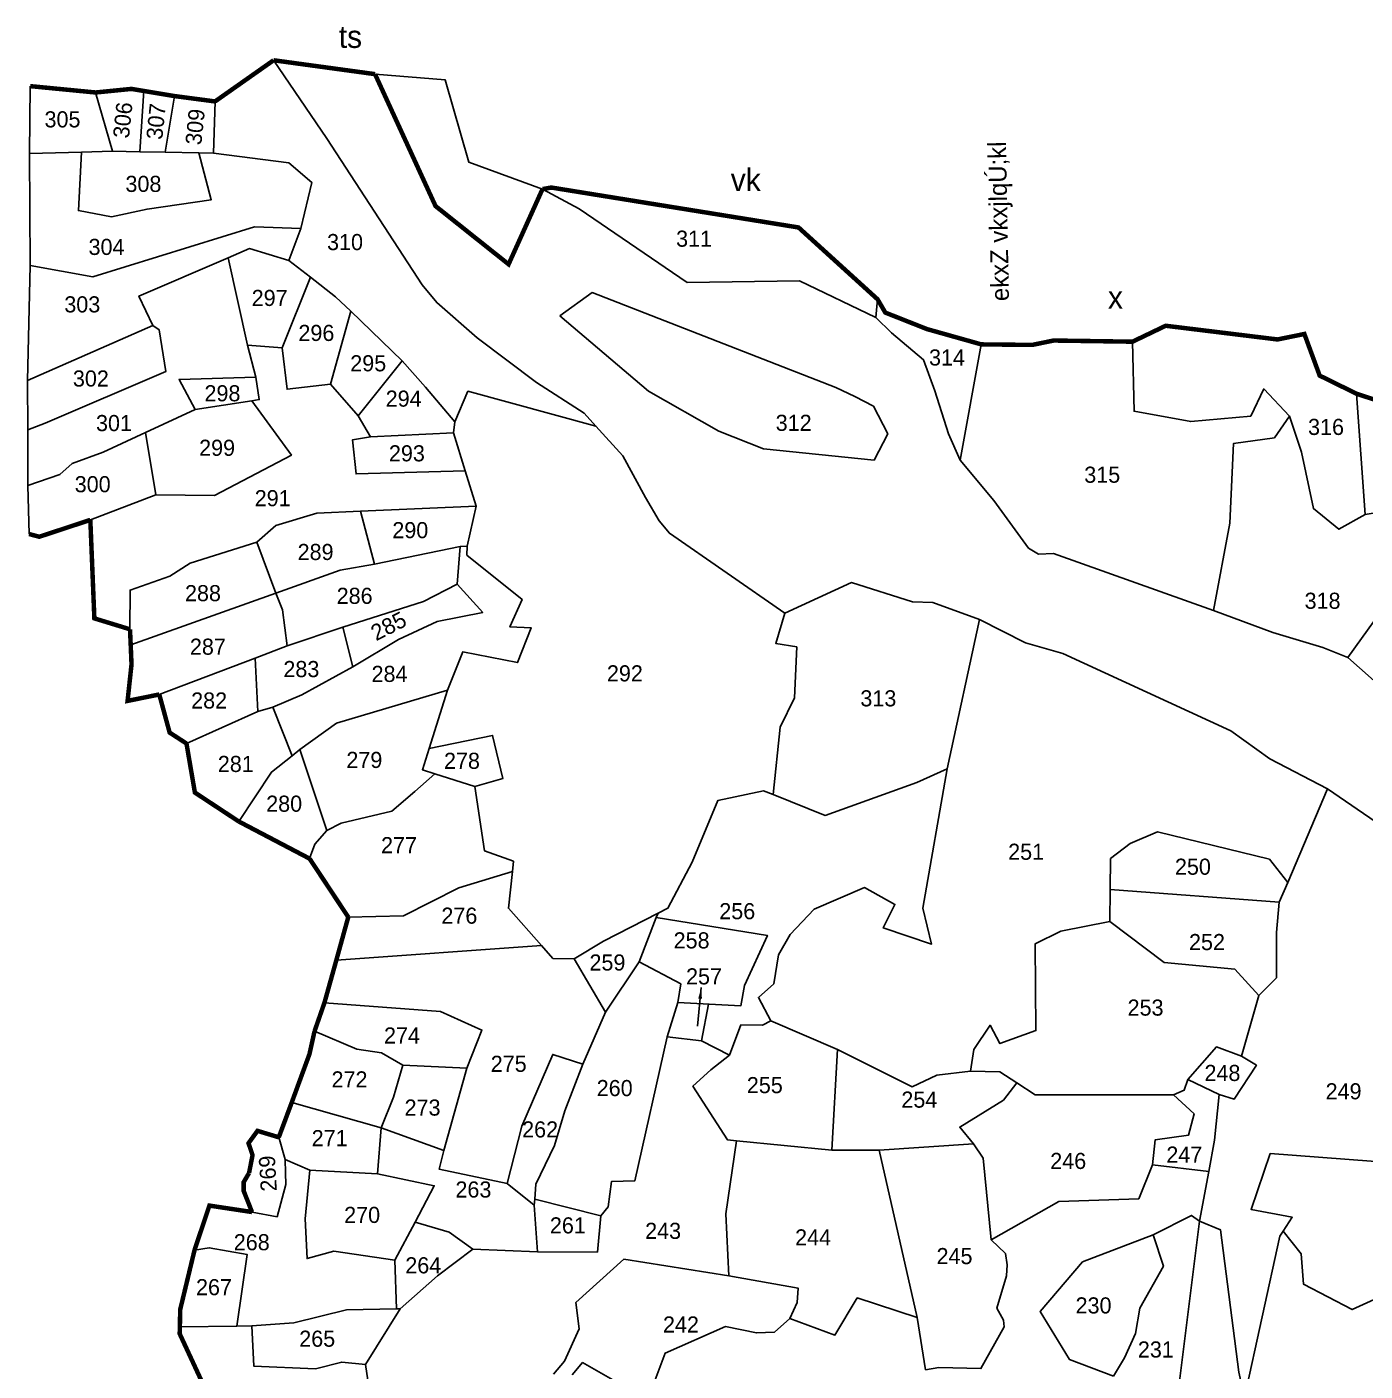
# Model space of a CAD drawing. Header units: feet. Extents: x 275707 to 617069, y 187394 to 2073741.
# Drawn here: x 616716.5 to 616866, y 187598.6 to 187748.8 of the extents above; entities that cross this region are included whole.
import ezdxf
from ezdxf.enums import TextEntityAlignment as Align

# ---------------------------------------------------------------- set-up
doc = ezdxf.new("R2010")
doc.units = ezdxf.units.FT
doc.header["$LTSCALE"] = 0.3
doc.header["$MEASUREMENT"] = 0
doc.linetypes.add('DASHDOT', pattern=[1, 0.5, -0.25, 0, -0.25])
for name, color, linetype in [('OFF', 1, 'Continuous'), ('POLY_PARCEL', 6, 'Continuous'), ('POLY_WATER', 4, 'Continuous'), ('SYM_ARROW', 1, 'Continuous'), ('TEXT_MAPOUT', 7, 'Continuous'), ('TEXT_PARCEL', 7, 'Continuous'), ('V_BOUND_LINE', 7, 'Continuous'), ('V_BOUND_STREAM_LINE', 7, 'DASHDOT')]:
    doc.layers.add(name, color=color, linetype=linetype)
doc.styles.get("Standard").update_dxf_attribs({"font": 'simplex.shx'})
doc.styles.add('TEXT_MAP', font='', dxfattribs={"height": 1.8})
doc.styles.get('TEXT_MAP').set_extended_font_data('Kruti Dev 050')
doc.dimstyles.get("Standard").update_dxf_attribs({"dimtxt": 0.18, "dimasz": 0.18, "dimexe": 0.18, "dimexo": 0.0625, "dimgap": 0.09, "dimtad": 0, "dimtih": 1, "dimtoh": 1, "dimdec": 4, "dimzin": 0, "dimdsep": 46, "dimtxsty": 'Standard', "dimcen": 0.09, "dimadec": 0, "dimazin": 0, "dimtfac": 1, "dimtdec": 4, "dimtofl": 0, "dimtmove": 0, "dimatfit": 3, "dimfxl": 0, "dimtolj": 1, "dimtzin": 0, "dimarcsym": 0})

# ---------------------------------------------------------------- blocks, each defined once
blk = doc.blocks.new('TEXTARROW')
blk.add_leader([(0.04, -0.01), (8.68, -0.01)], dimstyle='Standard', override={"dimtxt": 2.5, "dimasz": 2.5, "dimexe": 1.25, "dimexo": 0.625, "dimgap": 0.625, "dimtad": 1, "dimtih": 0, "dimtoh": 0, "dimzin": 8, "dimcen": 2.5, "dimtofl": 1})
blk = doc.blocks.new('kk')
at = {"layer": 'OFF'}
for points in [[(1.49, 360.2), (1.57, 367.74)], [(1.57, 347.69), (1.49, 360.2)], [(1.27, 334.86), (1.57, 347.69)], [(1.29, 329.34), (1.27, 334.86)], [(1.31, 323.14), (1.29, 329.34)], [(1.45, 317.7), (1.31, 323.14)]]:
    blk.add_lwpolyline(points, dxfattribs=at)
at = {"layer": 'POLY_PARCEL'}
for points in [[(10.77, 360.47), (8.88, 367.03)], [(13.83, 360.4), (14.27, 367.2)], [(16.65, 360.35), (17.69, 366.63)], [(22.03, 360.24), (22.22, 366.03)], [(7.3, 360.37), (10.77, 360.47)], [(10.77, 360.47), (13.83, 360.4)], [(1.49, 360.2), (7.3, 360.37)], [(7.3, 360.37), (6.95, 353.83), (10.65, 353.14), (14.63, 354), (21.8, 355.04), (20.41, 360.27)], [(13.83, 360.4), (16.65, 360.35)], [(16.65, 360.35), (20.41, 360.27)], [(20.41, 360.27), (22.03, 360.24)], [(22.03, 360.24), (30.48, 359.18), (33.02, 356.98), (31.81, 351.85)], [(31.81, 351.85), (26.61, 352.02), (8.57, 346.42), (1.57, 347.69)], [(30.46, 348.26), (31.81, 351.85)], [(15.27, 340.99), (13.71, 344.28), (23.7, 348.57)], [(23.7, 348.57), (26.07, 349.59), (30.46, 348.26)], [(25.84, 338.79), (23.7, 348.57)], [(30.46, 348.26), (32.88, 346.38)], [(29.72, 338.51), (32.88, 346.38)], [(32.88, 346.38), (35.68, 344.21), (37.37, 342.59)], [(96.22, 343.93), (96.04, 341.89)], [(35.1, 334.45), (37.37, 342.59)], [(37.37, 342.59), (43.13, 337.06)], [(1.27, 334.86), (15.27, 340.99)], [(1.29, 329.34), (3.25, 330.07), (16.71, 335.85), (15.96, 340.52), (15.27, 340.99)], [(29.72, 338.51), (25.84, 338.79)], [(26.76, 335.21), (25.84, 338.79)], [(35.1, 334.45), (30.27, 333.87), (29.72, 338.51)], [(107.81, 338.89), (105.46, 325.95)], [(142.23, 330.87), (139.37, 333.91), (137.91, 330.87), (131.2, 330.27), (124.88, 331.42), (124.7, 339.19)], [(38.21, 330.9), (43.13, 337.06)], [(43.13, 337.06), (45.73, 334.11), (49.02, 330.24)], [(20, 331.63), (18.21, 334.98), (26.76, 335.21)], [(26.34, 332.6), (27.16, 332.73), (26.76, 335.21)], [(38.21, 330.9), (35.1, 334.45)], [(49.02, 330.24), (50.47, 333.65), (64.77, 329.75)], [(15.62, 322.08), (22.15, 322.02), (30.75, 326.52), (26.34, 332.6)], [(20, 331.63), (26.34, 332.6)], [(149.74, 333.37), (150.68, 319.87)], [(14.47, 329.05), (20, 331.63)], [(39.58, 328.55), (38.21, 330.9)], [(133.74, 309.15), (135.57, 318.9), (136, 327.83), (140.56, 328.44), (142.23, 330.87)], [(150.68, 319.87), (147.76, 318.23), (144.91, 320.54), (143.57, 326.86), (142.23, 330.87)], [(1.31, 323.14), (4.87, 324.36), (6.26, 325.57), (9.72, 326.84), (14.47, 329.05)], [(15.62, 322.08), (14.47, 329.05)], [(48.87, 328.99), (39.58, 328.55)], [(48.87, 328.99), (49.02, 330.24)], [(50.16, 324.78), (48.87, 328.99)], [(39.58, 328.55), (37.59, 328.24), (37.97, 324.42), (50.16, 324.78)], [(51.38, 320.8), (50.16, 324.78)], [(8.29, 319.28), (15.62, 322.08)], [(26.88, 316.81), (29.01, 318.66), (33.6, 320.03), (38.48, 320.24)], [(38.48, 320.24), (51.38, 320.8)], [(38.48, 320.24), (40.02, 314.35)], [(50.37, 316.34), (51.38, 320.8)], [(155.74, 319.09), (152.51, 320.17), (150.68, 319.87)], [(148.74, 303.91), (154.02, 311.2), (153.8, 312.73), (155.74, 319.09)], [(12.72, 307.06), (12.73, 311.44), (17.18, 313), (19.43, 314.44), (26.88, 316.81)], [(26.88, 316.81), (29.02, 311.1)], [(40.02, 314.35), (49.59, 316.31), (49.28, 312.11)], [(48.18, 300.26), (49.89, 304.53), (56.02, 303.34), (57.55, 307.22), (55.15, 307.33), (56.51, 310.39), (50.34, 315.36), (50.37, 316.34)], [(49.59, 316.31), (50.37, 316.34)], [(29.02, 311.1), (36.21, 313.68), (40.02, 314.35)], [(12.8, 305.31), (29.02, 311.1)], [(29.02, 311.1), (29.77, 309.25), (30.29, 305.21)], [(49.28, 312.11), (45.52, 310.17), (36.5, 307.3)], [(49.28, 312.11), (52.12, 308.94), (47.04, 307.94), (42.73, 305.92), (37.63, 302.87)], [(84.58, 288.6), (85.34, 296.12), (86.95, 299.42), (87.19, 305.1), (84.86, 305.48), (85.87, 308.85)], [(104, 291.48), (107.61, 308.14)], [(36.5, 307.3), (30.29, 305.21)], [(36.5, 307.3), (37.63, 302.87)], [(30.29, 305.21), (26.72, 303.85)], [(26.72, 303.85), (15.99, 299.78)], [(26.72, 303.85), (27, 297.88)], [(37.63, 302.87), (31.91, 299.75), (28.68, 298.37)], [(31.69, 293.64), (35.79, 296.56), (48.18, 300.26)], [(46.13, 293.73), (48.18, 300.26)], [(27, 297.88), (19.03, 294.3)], [(27, 297.88), (28.68, 298.37)], [(28.68, 298.37), (30.82, 292.94)], [(46.13, 293.73), (53.22, 295.2), (54.36, 290.39), (51.23, 289.51)], [(30.82, 292.94), (28.51, 291.1), (24.87, 285.59)], [(30.82, 292.94), (31.69, 293.64)], [(31.69, 293.64), (34.69, 284.57)], [(46.77, 290.91), (45.39, 291.37), (46.13, 293.73)], [(84.32, 263.31), (82.92, 265.93), (84.62, 267.44), (85.16, 270.69), (86.47, 272.97), (89.14, 275.78), (94.77, 278.21), (98.17, 276.32), (96.86, 273.7), (102.25, 271.9), (101.28, 275.9), (104, 291.48)], [(104, 291.48), (100.61, 289.96), (90.36, 286.27), (84.58, 288.6)], [(34.69, 284.57), (36.32, 285.42), (41.98, 286.75), (44.52, 288.94), (46.77, 290.91)], [(46.77, 290.91), (51.23, 289.51)], [(51.23, 289.51), (52.32, 282.31), (55.55, 281.15), (55.43, 279.99)], [(84.58, 288.6), (83.49, 289.02), (78.39, 287.94), (75.52, 281.04), (72.8, 275.9), (71.7, 275.33)], [(142.04, 278.78), (146.48, 289.23)], [(34.69, 284.57), (33.36, 283.07), (32.78, 281.44)], [(142.04, 278.78), (140, 281.37), (127.51, 284.43), (124.45, 283.12), (122.26, 281.44), (122.22, 278)], [(37.1, 274.91), (43.28, 275.05), (49.44, 278.19), (55.43, 279.99)], [(55.43, 279.99), (54.99, 275.89), (58.68, 271.72)], [(122.22, 278), (122.18, 274.43)], [(122.22, 278), (141.09, 276.59)], [(141.09, 276.59), (142.04, 278.78)], [(138.83, 266.16), (140.8, 268.13), (140.8, 273.17), (141.09, 276.59)], [(71.7, 275.33), (65.62, 272.21), (62.32, 270.23)], [(69.6, 269.91), (71.51, 274.85)], [(71.51, 274.85), (71.7, 275.33)], [(71.51, 274.85), (83.92, 272.87), (81.35, 267.25), (80.96, 265.01), (73.92, 265.35)], [(122.18, 274.43), (116.68, 273.33), (113.83, 271.94), (113.91, 262.24), (109.89, 260.78), (108.8, 262.82), (106.97, 260.12), (106.6, 257.71)], [(122.18, 274.43), (128.24, 269.84), (136.13, 269.11), (138.83, 266.16)], [(35.77, 270.1), (58.68, 271.72)], [(58.68, 271.72), (59.96, 270.29), (62.32, 270.23)], [(62.32, 270.23), (65.85, 264.28)], [(65.85, 264.28), (69.6, 269.91)], [(73.92, 265.35), (74.26, 267.44), (69.6, 269.91)], [(136.86, 259.37), (138.83, 266.16)], [(50.36, 258.02), (52.03, 262.29), (47.41, 264.36), (34.44, 265.34)], [(72.72, 261.52), (73.92, 265.35)], [(77.34, 265.19), (76.57, 261.07)], [(65.85, 264.28), (63.31, 258.48)], [(79.67, 259.47), (80.96, 262.86), (83.36, 262.82), (84.32, 263.31)], [(91.76, 260.11), (84.32, 263.31)], [(33.33, 262.15), (38.06, 260.15), (40.83, 259.75), (43.2, 258.36)], [(65.32, 241.53), (66.15, 242.54), (66.49, 245.37), (69.12, 245.46), (72.72, 261.52)], [(72.72, 261.52), (76.57, 261.07), (79.67, 259.47)], [(91.12, 248.87), (91.76, 260.11)], [(106.6, 257.71), (102.86, 257.26), (100.09, 255.94), (91.76, 260.11)], [(130.87, 256.77), (134.08, 260.41), (136.86, 259.37)], [(43.2, 258.36), (42.16, 254.78), (40.76, 251.36)], [(43.2, 258.36), (50.36, 258.02)], [(54.86, 245.14), (56.48, 251.55), (59.94, 259.57), (63.31, 258.48)], [(63.31, 258.48), (61.29, 253.27), (60.13, 249.4), (58.05, 245.07), (57.93, 243.41)], [(79.67, 259.47), (77.61, 257.84), (75.6, 256.02), (79.48, 250.02), (80.46, 249.93)], [(134.38, 255.1), (136.05, 254.56), (138.54, 258.35), (136.86, 259.37)], [(47.76, 248.84), (50.36, 258.02)], [(111.78, 256.38), (109.87, 257.62), (106.6, 257.71)], [(106.95, 249.58), (105.41, 251.45), (110.3, 254.47), (111.78, 256.38)], [(111.78, 256.38), (113.82, 255.04), (129.29, 255.04)], [(129.29, 255.04), (130.49, 255.57), (130.87, 256.77)], [(134.38, 255.1), (130.87, 256.77)], [(40.76, 251.36), (30.78, 254.18)], [(126.94, 247.24), (127.23, 250.02), (130.97, 250.55), (131.59, 252.94), (129.29, 255.04)], [(133.22, 246.5), (133.87, 249.99), (134.38, 255.1)], [(40.35, 246.23), (40.76, 251.36)], [(40.76, 251.36), (47.76, 248.84)], [(29.34, 250.31), (30.07, 247.84)], [(80.46, 249.93), (79.29, 241.77), (79.62, 234.82)], [(80.46, 249.93), (91.12, 248.87)], [(96.41, 248.86), (106.95, 249.58)], [(108.92, 238.84), (108.01, 247.99), (106.95, 249.58)], [(30.1, 246.34), (30.07, 247.84)], [(30.07, 247.84), (32.79, 246.63)], [(47.76, 248.84), (47.24, 246.76), (54.86, 245.14)], [(96.41, 248.86), (91.12, 248.87)], [(100.66, 230.17), (96.41, 248.86)], [(163.83, 247.68), (157.24, 247.18), (140.08, 248.49), (137.95, 242.25), (142.55, 241.38), (141.53, 239.81)], [(26.35, 241.96), (29.15, 241.44), (30.13, 245.02), (30.1, 246.34)], [(42.32, 236.59), (35.5, 237.57), (32.5, 236.76), (32.27, 241.21), (32.79, 246.63)], [(32.79, 246.63), (40.35, 246.23)], [(108.92, 238.84), (116.49, 243.15), (125.4, 243.44), (126.94, 247.24)], [(126.94, 247.24), (133.22, 246.5)], [(132.19, 240.94), (133.22, 246.5)], [(40.35, 246.23), (46.71, 244.9), (44.56, 240.83)], [(54.86, 245.14), (57.88, 242.71)], [(57.93, 243.41), (57.88, 242.71)], [(65.32, 241.53), (57.93, 243.41)], [(57.88, 242.71), (58.23, 237.51)], [(44.56, 240.83), (42.32, 236.59)], [(44.56, 240.83), (48.38, 239.7), (51.01, 237.8)], [(58.23, 237.51), (64.94, 237.49), (65.32, 241.53)], [(127.01, 239.43), (131.28, 241.58), (132.19, 240.94)], [(132.19, 240.94), (128.51, 211.44)], [(137.22, 221.24), (136.57, 224.08), (134.52, 239.99), (132.19, 240.94)], [(100.66, 230.17), (101.59, 224.34), (103.08, 224.58), (107.77, 224.48), (110.36, 229.13), (110.31, 229.89), (109.54, 231.23), (110.64, 234.82), (110.69, 236.07), (110.5, 237.31), (108.92, 238.84)], [(127.01, 239.43), (119.13, 236.39), (114.39, 230.86), (117.65, 225.49), (122.58, 223.63)], [(122.58, 223.63), (123.8, 225.67), (125.03, 228.38), (125.53, 231.23), (128.15, 235.9), (127.01, 239.43)], [(141.53, 239.81), (141.17, 239.26), (137.22, 221.24)], [(163.27, 237.14), (158.79, 235.43), (149.25, 231.06), (143.81, 233.89), (143.55, 237.3), (141.53, 239.81)], [(19.93, 237.71), (21.58, 237.97), (25.8, 237.22), (24.65, 229.21)], [(51.01, 237.8), (47.07, 234.83), (42.91, 231.14)], [(58.23, 237.51), (51.01, 237.8)], [(42.32, 236.59), (42.49, 231.13)], [(79.62, 234.82), (67.89, 236.69), (62.51, 231.84), (62.89, 228.92), (61.27, 225.29), (60.02, 223.85)], [(86.43, 230.08), (87.25, 231.85), (87.34, 233.47), (79.62, 234.82)], [(86.43, 230.08), (91.46, 228.21), (93.95, 232.37), (100.66, 230.17)], [(26.33, 229.23), (31.01, 229.58), (36.9, 231.02), (42.49, 231.13)], [(42.91, 231.14), (39.04, 224.91)], [(42.49, 231.13), (42.91, 231.14)], [(62.13, 223.76), (63.28, 225.14), (67.44, 222.75), (70.94, 222.03), (72.49, 226.2), (79.25, 229.17), (82.7, 228.45), (84.71, 228.54), (86.43, 230.08)], [(18.29, 229.12), (24.65, 229.21)], [(24.65, 229.21), (26.33, 229.23)], [(39.04, 224.91), (36.38, 225.19), (33.44, 224.44), (26.57, 224.73), (26.33, 229.23)], [(39.04, 224.91), (40.08, 217.92)]]:
    blk.add_lwpolyline(points, dxfattribs=at)
at = {"layer": 'POLY_WATER'}
for points in [[(64.77, 329.75), (63.45, 331.21), (58.12, 334.63), (51.5, 339.61), (46.98, 343.56), (45.35, 345.53), (34.72, 361.9), (28.76, 370.63)], [(40.09, 369.08), (47.92, 368.45), (50.56, 359.25), (58.8, 356.24)], [(58.8, 356.24), (62.88, 354.05), (74.96, 345.82), (87.52, 345.98), (96.04, 341.89), (97.77, 340.19), (101.36, 337.18), (102.64, 333.7), (104.15, 328.89), (105.46, 325.95)], [(60.72, 342.07), (64.33, 344.68), (91.57, 334.06), (93.7, 333.06), (95.76, 332), (97.36, 328.88), (95.83, 325.96), (83.47, 327.22), (78.49, 329.21), (70.65, 333.66), (60.72, 342.07)], [(85.87, 308.85), (72.98, 317.79), (71.82, 319.19), (70.31, 321.79), (67.76, 326.43), (64.77, 329.75)], [(105.46, 325.95), (109.2, 321.44), (113.09, 316.11), (114.19, 315.47), (115.87, 315.53), (133.74, 309.15)], [(107.61, 308.14), (102.4, 310.07), (100.14, 310.13), (93.3, 312.27), (85.87, 308.85)], [(146.48, 289.23), (140.05, 292.59), (135.7, 295.72), (116.93, 304.37), (112.76, 305.53), (107.61, 308.14)], [(133.74, 309.15), (140.38, 306.7), (145.95, 305.02), (148.74, 303.91)], [(148.74, 303.91), (151.35, 301.6), (162.79, 291.31), (177.24, 279.49), (183.87, 274.36), (185.15, 273.84), (186.66, 272.16), (191.47, 268.39), (196.46, 266.13), (209.82, 260.84), (212.14, 259.62)], [(163.98, 277.25), (146.48, 289.23)]]:
    blk.add_lwpolyline(points, dxfattribs=at)
at = {"layer": 'V_BOUND_LINE', "const_width": 0.5}
for points in [[(22.22, 366.03), (28.76, 370.63)], [(1.57, 367.74), (8.88, 367.03)], [(8.88, 367.03), (12.88, 367.43), (14.27, 367.2)], [(14.27, 367.2), (17.69, 366.63)], [(17.69, 366.63), (22.22, 366.03)], [(58.8, 356.24), (59.79, 356.41), (87.4, 351.95), (96.22, 343.93), (97.09, 342.44), (101.74, 340.6), (107.81, 338.89)], [(124.7, 339.19), (128.41, 340.97), (140.9, 339.44), (143.9, 340.05), (145.61, 335.4), (149.74, 333.37)], [(107.81, 338.89), (113.5, 338.83), (115.89, 339.32), (124.7, 339.19)], [(149.74, 333.37), (154.57, 331.78), (154.94, 329.33), (157.88, 327.44)], [(8.29, 319.28), (2.59, 317.4), (1.45, 317.7)], [(12.72, 307.06), (8.74, 308.28), (8.29, 319.28)], [(12.8, 305.31), (12.72, 307.06)], [(15.99, 299.78), (12.45, 299.06), (12.89, 303.13), (12.8, 305.31)], [(19.03, 294.3), (17.15, 295.52), (15.99, 299.78)], [(24.87, 285.59), (19.97, 288.82), (19.03, 294.3)], [(32.78, 281.44), (24.87, 285.59)], [(37.1, 274.91), (32.78, 281.44)], [(35.77, 270.1), (37.1, 274.91)], [(34.44, 265.34), (35.77, 270.1)], [(33.33, 262.15), (34.44, 265.34)], [(30.78, 254.18), (32.77, 259.61), (33.33, 262.15)], [(29.34, 250.31), (30.78, 254.18)], [(26.02, 246.32), (26.41, 248.32), (25.96, 249.65), (26.96, 251.03), (29.34, 250.31)], [(26.35, 241.96), (25.41, 244.34), (25.41, 245.28), (26.02, 246.32)], [(19.93, 237.71), (21.59, 242.68), (26.35, 241.96)], [(18.29, 229.12), (18.33, 231.07), (19.93, 237.71)], [(25.22, 214.04), (24.93, 214.34), (23.14, 217.85), (18.27, 228.36), (18.29, 229.12)]]:
    blk.add_lwpolyline(points, dxfattribs=at)
at = {"layer": 'V_BOUND_STREAM_LINE', "ltscale": 10, "const_width": 0.5, "flags": 128}
for points in [[(28.76, 370.63), (40.09, 369.08)], [(40.09, 369.08), (46.85, 354.34), (55.01, 347.84), (58.8, 356.24)]]:
    blk.add_lwpolyline(points, dxfattribs=at)
at = {"layer": 'SYM_ARROW', "xscale": 0.5, "yscale": 0.5, "zscale": 0.5, "rotation": 264.5565427934606}
blk.add_blockref('TEXTARROW', (76.53, 267.06), dxfattribs=at)
at = {"layer": 'TEXT_MAPOUT', "style": 'TEXT_MAP'}
for s, p in [('ts', (36.04, 372.01)), ('vk', (79.83, 356.03)), ('x', (121.96, 342.89))]:
    blk.add_text(s, height=2.5, dxfattribs=at).set_placement(p)
blk.add_text('ekxZ vkxjlqÚ;kl', height=2, rotation=91.102, dxfattribs=at).set_placement((110.91, 343.74))
at = {"layer": 'TEXT_PARCEL', "style": 'TEXT_MAP'}
for s, p in [('305', (5.18, 364.03)), ('308', (14.22, 356.82)), ('311', (75.73, 350.7)), ('304', (10.1, 349.78)), ('310', (36.74, 350.32)), ('303', (7.39, 343.36)), ('297', (28.32, 344.08)), ('296', (33.54, 340.17)), ('314', (103.98, 337.43)), ('295', (39.33, 336.78)), ('302', (8.35, 335.08)), ('298', (23.05, 333.43)), ('294', (43.29, 332.83)), ('301', (10.93, 330.1)), ('312', (86.85, 330.13)), ('316', (146.32, 329.67)), ('299', (22.45, 327.34)), ('293', (43.65, 326.72)), ('315', (121.32, 324.33)), ('300', (8.55, 323.27)), ('291', (28.66, 321.71)), ('290', (44.03, 318.14)), ('289', (33.45, 315.7)), ('288', (20.87, 311.1)), ('286', (37.81, 310.8)), ('318', (145.93, 310.25)), ('287', (21.42, 305.12)), ('283', (31.86, 302.62)), ('284', (41.71, 302.08)), ('292', (68, 302.14)), ('282', (21.56, 299.11)), ('313', (96.31, 299.35)), ('281', (24.54, 292.02)), ('279', (38.9, 292.47)), ('278', (49.8, 292.37)), ('280', (29.94, 287.58)), ('277', (42.77, 282.96)), ('251', (112.82, 282.21)), ('250', (131.45, 280.54)), ('256', (80.55, 275.57)), ('276', (49.51, 275.07)), ('258', (75.45, 272.31)), ('252', (133.02, 272.12)), ('259', (66.05, 269.84)), ('257', (76.84, 268.29)), ('253', (126.16, 264.8)), ('274', (43.1, 261.7)), ('275', (55.02, 258.52)), ('248', (134.75, 257.5)), ('272', (37.24, 256.79)), ('255', (83.63, 256.14)), ('260', (66.86, 255.81)), ('254', (100.89, 254.52)), ('249', (148.28, 255.45)), ('273', (45.4, 253.63)), ('271', (35.02, 250.23)), ('262', (58.53, 251.19)), ('247', (130.49, 248.39)), ('246', (117.52, 247.67)), ('263', (51.08, 244.48)), ('270', (38.65, 241.64)), ('261', (61.63, 240.47)), ('243', (72.27, 239.86)), ('268', (26.32, 238.59)), ('244', (89.02, 239.14)), ('245', (104.82, 237.04)), ('264', (45.48, 236.01)), ('267', (22.1, 233.57)), ('230', (120.35, 231.53)), ('242', (74.26, 229.41)), ('265', (33.63, 227.81)), ('231', (127.31, 226.61))]:
    blk.add_text(s, height=1.8, dxfattribs=at).set_placement(p, align=Align.MIDDLE)
for s, rotation, p in [('306', 84.0904, (11.91, 363.94)), ('307', 84.0904, (15.63, 363.79)), ('309', 84.0904, (19.99, 363.19)), ('285', 27.0174, (41.6, 307.43)), ('269', 93.4703, (28.11, 246.26))]:
    blk.add_text(s, height=1.8, rotation=rotation, dxfattribs=at).set_placement(p, align=Align.MIDDLE)

msp = doc.modelspace()

# ---------------------------------------------------------------- block references
msp.add_blockref('kk', (616715.28, 187374.46))

doc.saveas('drawing.dxf')
